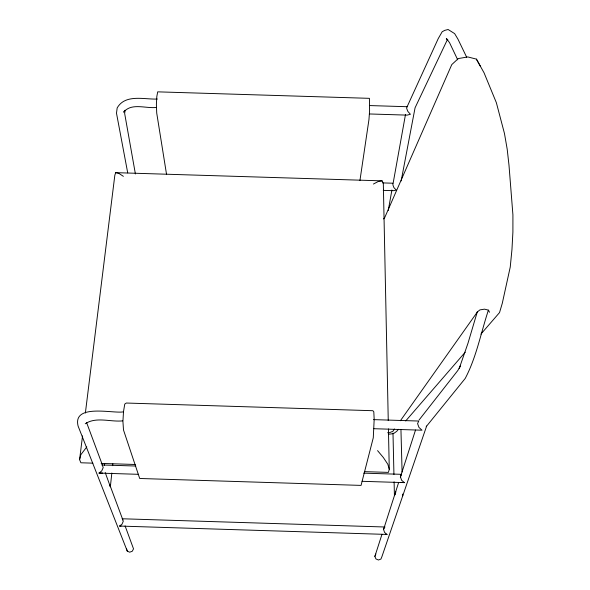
<?xml version="1.0" encoding="UTF-8"?>
<svg xmlns="http://www.w3.org/2000/svg" width="590" height="590" viewBox="0 0 590 590"><rect width="100%" height="100%" fill="white"/><g stroke="black" fill="none" stroke-linecap="round" stroke-linejoin="round"><path stroke-width="0.89" d="M105.227 472.568L110.359 486.743L111.842 473.01M112.638 465.687L112.838 463.851M104.43 465.429L104.629 463.593M92.873 463.157L80.904 462.781L79.591 459.669L82.541 435.885M85.373 413.022L114.836 175.215L115.706 172.656L382.106 180.857L383.323 183.483L388.257 420.626M359.944 180.474L368.957 119.571L369.591 110.868L369.414 98.338L157.707 91.848L156.829 96.465L156.387 104.327L156.719 113.059L166.579 174.588M405.5 114.46L392.859 184.744L393.899 187.605L396.296 190.128L393.338 190.681L383.235 190.371M388.242 210.527L391.915 190.002M401.156 180.938L415.065 107.808L447.412 39.574M79.591 459.669L80.845 454.698L86.789 446.903M488.387 310.193C480.894 332.885 476.447 357.186 465.208 378.455L426.216 426.629M388.426 428.893L389.275 469.338L388.39 472.391L364.45 471.639M477.362 311.653L467.981 343.233L459.263 368.33L460.281 366.014L457.855 370.454L419.062 420.006M122.514 519.03L123.258 521.324L121.99 524.237L119.534 526.051L387.033 534.437L384.592 532.46L383.544 529.473L398.641 482.509M400.33 477.258L415.522 430.029M426.636 426.046L381.914 556.643L380.919 559.069L378.441 560.013L375.926 558.914L374.864 556.422L381.981 534.311M394.105 481.831L394.422 495.63L395.89 491.883M374.864 556.422L375.86 554.01M383.544 529.473L384.496 527.239M401.48 474.456L400.433 476.882L401.635 480.275L404.393 482.627L362.076 481.307M406.753 107.55L438.245 38.579L442.183 31.742L444.735 30.37L448.105 29.5L454.639 33.615L457.951 39.147L466.646 57.186M394.422 495.63L394.983 494.427M394.54 428.996L392.947 431.253L389.282 432.787L387.637 432.728M400.389 420.744L477.421 311.889L479.943 309.883L484.538 309.16L488.498 310.148L489.486 312.265M398.479 429.284L396.679 431.371L393.545 433.591L388.648 434.255M405.699 420.95L465.252 352.171M480.894 334.11L499.538 312.575L502.282 303.319L510.239 267.078L511.973 249.393L512.902 231.995L512.917 214.885L508.993 165.237L507.201 149.241L504.465 133.495L496.367 102.712L484.058 72.813L476.41 59.118L467.818 56.935L458.297 58.565L451.778 64.598L384.702 217.621L383.544 218.927M138.532 474.323L98.98 473.084L101.738 470.901L103.198 467.597L102.395 465.112M85.24 423.768C96.089 416.452 110.566 422.167 122.661 420.876M373.426 184.036L378.315 181.462L382.106 180.857M119.534 526.051L121.075 525.963M98.98 473.084L102.549 473.047M157.301 99.054C144.203 99.585 125.242 93.788 117.167 107.948L116.496 113.206L127.706 172.848M369.908 105.573L407.646 106.731M156.416 107.432C146.025 108.766 131.437 102.461 123.671 112.166L125.109 110.212L124.652 113.457L135.405 173.984M369.473 113.966L407.122 115.124L410.419 114.29L407.808 111.355L406.621 108.213M382.74 182.907L392.859 183.217M123.391 411.835C113.649 413.915 72.467 403.14 78.087 426.039L127.27 551.112L129.667 552.203L132.256 551.267L133.524 548.855L125.087 525.889M373.669 419.63L418.752 421.039L417.58 423.627L418.981 427.433L422.027 430.199L373.935 428.709M101.156 463.416L135.221 464.478M101.753 464.964L135.759 466.026M363.72 473.15L401.406 474.323M122.123 518.765L385.049 527.003M400.949 482.369L404.393 482.627M385.55 534.252L387.033 534.437M115.706 172.656L119.003 173.475L123.384 176.336M446.313 38.874L447.803 39.633M377.563 450.627L383.33 457.493L387.829 464.278L389.275 469.338M446.549 38.652L449.528 42.635L457.715 59.811M476.41 59.118L480.525 66.5M86.597 422.573L102.653 465.672M109.821 484.906L122.86 519.915M126.474 548.634L127.27 551.112M109.998 485.518L110.359 486.743M400.949 429.653L402.085 471.971M402.675 494.051L402.719 495.888M392.992 433.082L393.936 474.471M374.178 419.372L373.278 437.765L361.058 485.4L139.697 478.483L123.494 429.977L122.927 421.385L123.509 411.562L124.756 404.098L126.319 403.036L372.91 410.714L373.802 411.857L374.178 419.372"/></g></svg>
